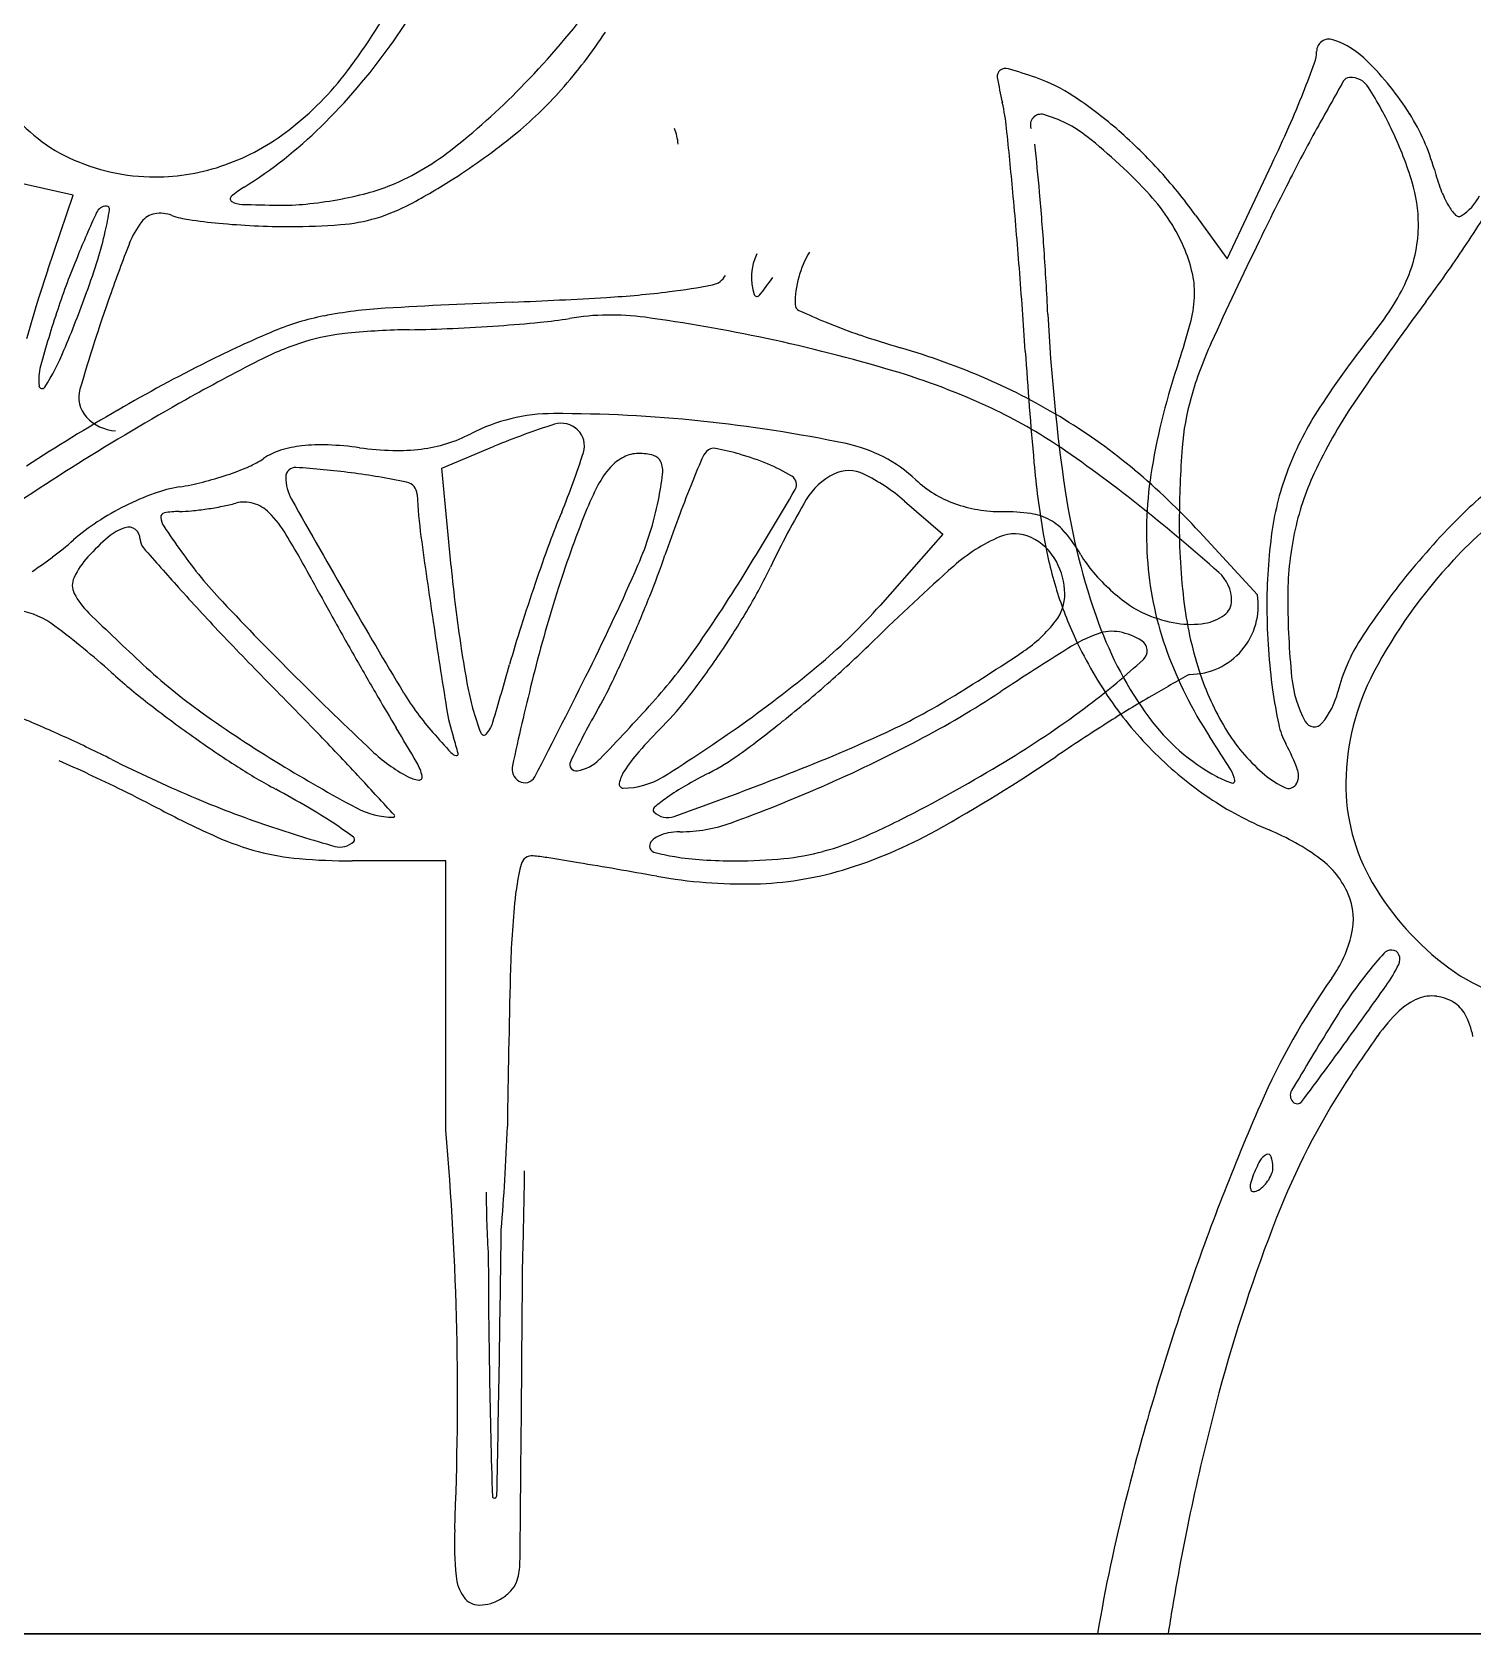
# Model space of a CAD drawing. Header units: millimetres. Extents: x 56222 to 3066687, y -650199 to -121287.
# Drawn here: x 141933.82 to 141939.88, y -185317.59 to -185310.85 of the extents above; entities that cross this region are included whole.
import ezdxf

# ---------------------------------------------------------------- set-up
doc = ezdxf.new("R2010")
doc.units = ezdxf.units.MM
doc.header["$MEASUREMENT"] = 0
doc.layers.add('$TD_AUDIT_GENERATED_(A0BDF17)', color=32, linetype='Continuous', lineweight=30)
doc.layers.add('FURNITURE', color=32, linetype='Continuous', lineweight=9)

msp = doc.modelspace()

# ---------------------------------------------------------------- linework, layer by layer
at = {"layer": '$TD_AUDIT_GENERATED_(A0BDF17)', "linetype": 'Continuous', "lineweight": 25, "ltscale": 2}
for p, q in [((141938.8442, -185311.8078, 0.5173), (141939.0325, -185311.4099, 0.5173)), ((141933.9905, -185311.5398, 0.5173), (141933.6686, -185311.4677, 0.5173)), ((141933.884, -185311.8536, 0.5173), (141933.9905, -185311.5398, 0.5173)), ((141938.7116, -185311.6241, 0.5173), (141938.8442, -185311.8078, 0.5173)), ((141935.5405, -185312.6888, 0.5173), (141935.7615, -185312.5964, 0.5173)), ((141935.5799, -185313.1014, 0.5173), (141935.5405, -185312.6888, 0.5173)), ((141937.4876, -185312.8265, 0.5173), (141937.649, -185312.9653, 0.5173)), ((141937.649, -185312.9653, 0.5173), (141937.3844, -185313.2659, 0.5173)), ((141938.7277, -185312.9559, 0.5173), (141938.972, -185313.2209, 0.5173)), ((141935.558, -185314.3404, 0.5173), (141935.1645, -185314.3404, 0.5173)), ((141935.558, -185315.4728, 0.5173), (141935.558, -185314.3404, 0.5173))]:
    msp.add_line(p, q, dxfattribs=at)
for centre, radius, start, end in [((141933.4292, -185309.5507, 0.5173), 2.3329, 324.31436, 334.46511), ((141933.1208, -185309.4905, 0.5173), 2.5346, 322.9793, 332.32525), ((141933.2589, -185308.5299, 0.5173), 3.6573, 316.02462, 323.01643), ((141934.3903, -185309.6364, 0.5173), 2.2056, 318.53731, 326.50417), ((141939.2729, -185310.9355, 0.5173), 0.052, 71.34451, 179.96383), ((141939.1695, -185311.242, 0.5173), 0.3755, 44.90422, 71.34449), ((141933.1935, -185309.3814, 0.5173), 2.623, 314.50943, 324.31432), ((141939.0804, -185310.9354, 0.5173), 0.1405, 339.90603, 359.96387), ((141934.099, -185310.2282, 0.5173), 1.3094, 307.65857, 322.97929), ((141937.9087, -185311.0393, 0.5173), 0.0313, 126.7919, 189.53193), ((141937.9132, -185311.0453, 0.5173), 0.0389, 73.35684, 126.79186), ((141937.1534, -185313.5873, 0.5173), 2.6919, 70.78135, 73.35681), ((141934.697, -185309.3319, 0.5173), 4.808, 338.34071, 339.906), ((141938.5154, -185311.8939, 0.5173), 1.2989, 32.36968, 44.90425), ((141933.6648, -185308.9216, 0.5173), 3.0933, 308.57443, 316.02461), ((141939.6536, -185310.7463, 0.5173), 1.8006, 189.53192, 192.97101), ((141937.8011, -185311.7293, 0.5173), 0.7243, 56.63651, 70.78135), ((141955.3269, -185320.142, 0.5173), 18.392, 150.41186, 151.0797), ((141939.3609, -185311.0764, 0.5173), 0.0318, 92.4561, 150.41193), ((141939.3634, -185311.1343, 0.5173), 0.0898, 32.19089, 92.45613), ((141937.9831, -185312.0032, 0.5173), 1.7208, 25.14613, 32.19083), ((141934.8012, -185309.9996, 0.5173), 1.6572, 309.0554, 318.53725), ((141937.0304, -185311.3505, 0.5173), 0.8912, 5.94229, 12.97097), ((141937.246, -185312.5722, 0.5173), 1.7335, 49.26762, 56.63653), ((141935.1629, -185309.5169, 0.5173), 4.3067, 336.24214, 338.34071), ((141934.2633, -185310.7649, 0.5173), 0.6823, 215.2708, 244.87952), ((141938.0611, -185311.2436, 0.5173), 0.0442, 74.57153, 200.99362), ((141937.9359, -185311.6972, 0.5173), 0.5148, 51.68918, 74.57149), ((141938.8782, -185311.6639, 0.5173), 0.8694, 15.43553, 32.36969), ((141934.2982, -185310.4863, 0.5173), 0.9834, 289.64597, 307.65856), ((141933.7308, -185309.928, 0.5173), 1.8565, 301.80533, 314.50944), ((141934.0684, -185309.0963, 0.5173), 2.8204, 302.68823, 309.05536), ((141936.2779, -185311.3523, 0.5173), 0.2591, 6.06147, 20.99359), ((141914.4572, -185313.7001, 0.5173), 23.5863, 5.2873, 5.9423), ((141937.0343, -185312.818, 0.5173), 2.0579, 42.40428, 49.26764), ((141933.3177, -185308.7047, 0.5173), 6.3227, 334.66833, 336.24211), ((141946.0659, -185315.0254, 0.5173), 7.8116, 151.07959, 152.92516), ((141938.0965, -185311.95, 0.5173), 1.5955, 16.93589, 25.14607), ((141934.8951, -185310.4642, 0.5173), 1.1202, 292.67651, 308.57437), ((141925.0204, -185312.707, 0.5173), 13.0884, 5.16957, 6.06132), ((141936.8535, -185313.0672, 0.5173), 2.2608, 42.531, 51.68909), ((141934.3354, -185310.6111, 0.5173), 0.8522, 244.87949, 269.94362), ((141934.3355, -185310.5907, 0.5173), 0.8725, 269.94362, 289.64594), ((141934.1408, -185309.2091, 0.5173), 2.6863, 298.13743, 302.68818), ((141936.9455, -185312.8991, 0.5173), 2.1782, 35.82713, 42.40425), ((141952.074, -185318.0965, 0.5173), 14.5591, 152.9251, 154.08316), ((141939.0414, -185311.6622, 0.5173), 0.6078, 0.05934, 16.93583), ((141940.6416, -185311.177, 0.5173), 0.96, 195.43549, 200.72295), ((141934.6634, -185311.5554, 0.5173), 0.0128, 131.0448, 242.10484), ((141934.9298, -185311.8614, 0.5173), 0.4184, 121.80525, 131.0448), ((141934.7954, -185309.8496, 0.5173), 1.7365, 275.75619, 280.13305), ((141934.8055, -185309.9059, 0.5173), 1.6793, 280.13307, 284.54682), ((141935.041, -185310.8133, 0.5173), 0.7417, 284.54681, 292.67642), ((141916.0896, -185313.549, 0.5173), 21.947, 4.44714, 5.28732), ((141927.602, -185312.4734, 0.5173), 10.4962, 3.8412, 5.16953), ((141937.9361, -185312.0742, 0.5173), 0.7918, 22.49997, 42.53098), ((141940.1594, -185311.3594, 0.5173), 0.4445, 200.72297, 210.12704), ((141939.7181, -185311.4473, 0.5173), 0.2109, 301.71744, 333.17095), ((141935.8377, -185309.0783, 0.5173), 4.8193, 326.22343, 329.47349), ((141938.8386, -185313.7866, 0.5173), 5.2237, 155.40335, 157.63506), ((141934.13, -185311.6311, 0.5173), 0.0452, 89.99997, 155.40335), ((141932.666, -185311.3586, 0.5173), 1.4973, 347.10294, 350.65637), ((141934.13, -185311.5995, 0.5173), 0.0136, 350.65649, 90.00001), ((141934.3481, -185311.7044, 0.5173), 0.0876, 99.80827, 142.50294), ((141934.3569, -185311.7552, 0.5173), 0.1392, 69.59467, 99.80832), ((141934.5248, -185311.3039, 0.5173), 0.3424, 249.59472, 261.91861), ((141934.7053, -185311.4763, 0.5173), 0.1023, 242.1048, 267.94085), ((141934.9479, -185304.7283, 0.5173), 6.8546, 267.94081, 269.21322), ((141934.8678, -185310.5673, 0.5173), 1.0151, 269.21318, 275.75619), ((141935.0549, -185310.9184, 0.5173), 0.7479, 286.35219, 298.13738), ((141939.9745, -185311.4667, 0.5173), 0.2306, 210.12709, 222.80675), ((141939.8191, -185311.6107, 0.5173), 0.0188, 222.80676, 301.71749), ((141932.6057, -185311.3448, 0.5173), 1.5591, 342.63121, 347.10292), ((141934.5768, -185311.8799, 0.5173), 0.3759, 142.50298, 158.72013), ((141934.8625, -185308.9258, 0.5173), 2.7443, 261.91859, 264.57882), ((141934.8957, -185308.5759, 0.5173), 3.0958, 264.57879, 267.3261), ((141934.9095, -185308.2804, 0.5173), 3.3916, 267.32603, 269.89163), ((141934.908, -185309.0457, 0.5173), 2.6263, 269.89162, 274.51545), ((141935.0563, -185310.9233, 0.5173), 0.7428, 274.51552, 286.35214), ((141939.0643, -185311.6622, 0.5173), 0.5849, 348.7633, 0.05928), ((141940.76, -185314.2881, 0.5173), 7.0115, 158.72003, 160.64742), ((141956.0476, -185320.0275, 0.5173), 18.977, 154.08313, 155.51023), ((141935.2427, -185308.6804, 0.5173), 5.5351, 323.29398, 326.22347), ((141937.2474, -185313.1319, 0.5173), 3.5031, 157.63512, 161.50313), ((141930.917, -185310.8166, 0.5173), 3.3285, 340.09515, 342.63119), ((141937.0687, -185311.8863, 0.5173), 0.2252, 153.77271, 198.435), ((141937.4603, -185311.9997, 0.5173), 0.4333, 149.43732, 179.99999), ((141922.1902, -185312.8367, 0.5173), 15.9202, 2.86903, 3.84122), ((141938.1203, -185311.9979, 0.5173), 0.5924, 12.00571, 22.5), ((141939.0572, -185311.6608, 0.5173), 0.5921, 337.57105, 348.76324), ((141938.9515, -185313.5737, 0.5173), 5.3515, 161.25025, 162.79721), ((141936.6656, -185311.8402, 0.5173), 0.0781, 280.91463, 330.89177), ((141936.1881, -185311.3902, 0.5173), 0.8948, 320.31569, 326.37823), ((141907.6552, -185314.205, 0.5173), 30.4069, 3.78913, 4.44711), ((141938.3456, -185311.95, 0.5173), 0.362, 356.8299, 12.00573), ((141938.9279, -185311.6074, 0.5173), 0.732, 327.62523, 337.57103), ((141929.253, -185310.2141, 0.5173), 5.0982, 337.16587, 340.09513), ((141941.4697, -185314.5374, 0.5173), 7.7637, 160.64741, 163.67909), ((141935.9858, -185307.8219, 0.5173), 4.1555, 273.42029, 277.09263), ((141936.1587, -185309.2115, 0.5173), 2.7552, 277.09266, 280.91462), ((141936.867, -185311.9535, 0.5173), 0.0126, 198.43491, 320.3156), ((141941.5871, -185314.3898, 0.5173), 8.1105, 162.79715, 163.93), ((141938.038, -185313.3964, 0.5173), 4.3368, 161.50312, 164.79901), ((141935.4144, -185313.9379, 0.5173), 1.9255, 93.33127, 101.07609), ((141936.9435, -185340.2093, 0.5173), 28.2414, 92.24192, 93.33122), ((141935.0866, -185292.7772, 0.5173), 19.2271, 272.24185, 273.4203), ((141937.0548, -185311.9997, 0.5173), 0.0277, 179.99995, 245.41874), ((141938.3658, -185309.1337, 0.5173), 3.1793, 245.41889, 247.66183), ((141938.1577, -185311.9395, 0.5173), 0.5502, 345.1167, 356.8299), ((141948.8157, -185318.7996, 0.5173), 11.3949, 143.29399, 145.92513), ((141938.3812, -185311.2608, 0.5173), 1.3794, 321.43513, 327.62524), ((141935.2524, -185313.1107, 0.5173), 1.0827, 101.07606, 112.60821), ((141935.2321, -185304.3286, 0.5173), 7.7797, 272.61426, 274.03472), ((141935.2845, -185305.0723, 0.5173), 7.0342, 274.03464, 275.46931), ((141935.7825, -185310.2733, 0.5173), 1.8094, 275.46928, 279.40649), ((141936.2516, -185313.1046, 0.5173), 1.0605, 82.24788, 99.40654), ((141935.4534, -185318.9679, 0.5173), 6.9779, 77.98054, 82.2479), ((141938.0807, -185309.8274, 0.5173), 2.4294, 247.66188, 251.2719), ((141945.9395, -185311.6465, 0.5173), 7.859, 182.86909, 188.31735), ((141936.3254, -185311.4526, 0.5173), 2.4461, 341.24717, 345.11678), ((141936.5076, -185316.1249, 0.5173), 4.3477, 112.60817, 116.71171), ((141935.3281, -185313.3233, 0.5173), 1.2219, 107.37918, 117.07562), ((141935.2306, -185313.0116, 0.5173), 0.8953, 95.45567, 107.37915), ((141935.4581, -185315.3942, 0.5173), 3.2888, 90.92667, 95.45565), ((141935.3049, -185305.9247, 0.5173), 6.1819, 270.92665, 272.61433), ((141935.4703, -185318.8884, 0.5173), 6.8967, 73.42423, 77.98048), ((141938.7368, -185307.8922, 0.5173), 4.4727, 251.27192, 253.55795), ((141940.2794, -185312.8449, 0.5173), 1.6501, 155.51026, 164.05781), ((141942.6526, -185314.6664, 0.5173), 4.0835, 141.43516, 146.82273), ((141932.9494, -185311.7705, 0.5173), 1.0875, 327.9501, 337.16585), ((141936.5735, -185315.2226, 0.5173), 3.1703, 66.56288, 73.5579), ((141958.5697, -185310.833, 0.5173), 20.6192, 183.78907, 185.09632), ((141934.0666, -185312.3173, 0.5173), 0.2214, 164.79899, 186.40857), ((141937.7978, -185318.6888, 0.5173), 7.2179, 116.71173, 120.09148), ((141938.888, -185320.2871, 0.5173), 9.0429, 117.07561, 119.29174), ((141936.578, -185315.1669, 0.5173), 3.0138, 64.96498, 73.42418), ((141941.4005, -185313.1756, 0.5173), 2.9135, 161.24721, 170.40324), ((141933.8598, -185312.3405, 0.5173), 0.0134, 186.40848, 327.95), ((141934.137, -185312.3902, 0.5173), 0.1231, 163.6791, 222.64265), ((141936.8114, -185314.6738, 0.5173), 2.5721, 58.38031, 66.5628), ((141939.7277, -185321.784, 0.5173), 10.7592, 119.29174, 122.10116), ((141936.9773, -185314.312, 0.5173), 2.0702, 55.68728, 64.96505), ((141939.703, -185312.6803, 0.5173), 1.0506, 164.05789, 175.70045), ((141940.4034, -185313.1958, 0.5173), 1.3963, 146.82278, 158.81735), ((141941.1331, -185313.603, 0.5173), 2.1198, 145.92511, 155.06787), ((141938.7556, -185320.3417, 0.5173), 9.1283, 120.09151, 122.92567), ((141934.1777, -185312.3527, 0.5173), 0.1785, 222.64262, 266.94459), ((141936.0122, -185313.2188, 0.5173), 0.7601, 90.07836, 117.34439), ((141936.9016, -185315.325, 0.5173), 2.9572, 107.44078, 112.67648), ((141936.0193, -185318.3884, 0.5173), 5.9297, 84.07714, 90.07831), ((141936.0444, -185312.5966, 0.5173), 0.0973, 45.76794, 107.44081), ((141936.0015, -185318.5597, 0.5173), 6.1019, 78.27172, 84.07706), ((141936.8384, -185314.63, 0.5173), 2.5207, 50.10877, 58.38029), ((141935.3808, -185311.9977, 0.5173), 0.6146, 287.14536, 297.34438), ((141936.0465, -185312.5944, 0.5173), 0.0943, 342.69054, 45.76799), ((141934.9418, -185312.8672, 0.5173), 0.2661, 107.35044, 124.39401), ((141935.0062, -185313.0733, 0.5173), 0.482, 96.4267, 107.35046), ((141935.0316, -185313.2985, 0.5173), 0.7086, 87.51644, 96.42671), ((141934.997, -185314.0941, 0.5173), 1.505, 82.44361, 87.51644), ((141935.3791, -185311.2143, 0.5173), 1.4001, 262.44359, 268.16968), ((141935.3589, -185311.8449, 0.5173), 0.7692, 268.16979, 277.13544), ((141935.3762, -185311.9829, 0.5173), 0.6301, 277.13549, 287.14534), ((141933.4463, -185311.7841, 0.5173), 2.8178, 337.27228, 342.69053), ((141936.368, -185312.761, 0.5173), 0.1345, 90.00001, 117.41719), ((141936.368, -185312.8755, 0.5173), 0.249, 75.08296, 90.00002), ((141936.4202, -185312.6794, 0.5173), 0.0461, 23.14535, 75.08307), ((141936.7309, -185312.6885, 0.5173), 0.104, 137.33551, 157.29897), ((141936.685, -185312.6463, 0.5173), 0.0417, 79.13377, 137.33553), ((141936.4738, -185313.7465, 0.5173), 1.162, 73.89074, 79.13376), ((141936.5009, -185313.6527, 0.5173), 1.0643, 67.34247, 73.89074), ((141937.1178, -185313.1826, 0.5173), 0.6102, 46.78812, 78.27175), ((141934.987, -185317.2284, 0.5173), 5.6011, 51.27335, 55.68733), ((141943.0348, -185312.9308, 0.5173), 4.3917, 175.70046, 179.72359), ((141939.234, -185320.997, 0.5173), 9.8303, 122.10122, 125.10747), ((141934.2419, -185311.5434, 0.5173), 1.2384, 288.63135, 293.15576), ((141934.5853, -185312.3465, 0.5173), 0.3649, 293.15574, 304.39388), ((141934.9251, -185312.7261, 0.5173), 0.0405, 86.62496, 180.00005), ((141934.7378, -185315.9032, 0.5173), 3.2231, 82.47676, 86.62498), ((141936.5236, -185312.9305, 0.5173), 0.3675, 138.02649, 152.36219), ((141936.3967, -185312.8164, 0.5173), 0.1969, 117.41722, 138.02647), ((141936.37, -185312.7009, 0.5173), 0.1007, 352.8344, 23.14534), ((141943.708, -185315.6073, 0.5173), 7.6671, 157.29902, 158.22033), ((141936.5886, -185313.4426, 0.5173), 0.8367, 59.49968, 67.34248), ((141937.2533, -185312.8408, 0.5173), 0.1423, 63.71116, 116.21697), ((141941.7794, -185312.3304, 0.5173), 3.7623, 185.09631, 189.70296), ((141936.593, -185314.9236, 0.5173), 2.9032, 42.66887, 50.10875), ((141940.1193, -185312.959, 0.5173), 1.6141, 170.40327, 184.65016), ((141940.1998, -185313.1169, 0.5173), 1.1778, 158.81735, 172.11931), ((141940.6941, -185313.7365, 0.5173), 1.212, 120.78514, 134.1088), ((141934.5251, -185313.3272, 0.5173), 0.5669, 98.90029, 110.03577), ((141934.27, -185311.6985, 0.5173), 1.0816, 278.90019, 284.20621), ((141934.1973, -185311.4113, 0.5173), 1.3778, 284.2062, 288.6314), ((141935.075, -185312.7261, 0.5173), 0.1903, 180.00002, 209.33576), ((141934.7214, -185316.0274, 0.5173), 3.3485, 78.43079, 82.47682), ((141935.3817, -185312.8016, 0.5173), 0.0557, 2.59801, 78.43085), ((141937.2875, -185313.3305, 0.5173), 1.2298, 152.36213, 158.19266), ((141934.9442, -185312.5216, 0.5173), 1.5377, 348.69004, 352.83436), ((141941.7755, -185314.8351, 0.5173), 5.586, 158.22029, 159.72807), ((141936.9925, -185312.757, 0.5173), 0.0409, 329.67213, 59.49963), ((141937.3128, -185312.9615, 0.5173), 0.2769, 116.21697, 149.46449), ((141936.9538, -185313.4471, 0.5173), 0.8186, 49.29905, 63.71122), ((141937.8455, -185312.408, 0.5173), 0.4526, 226.78814, 238.77105), ((141940.2575, -185313.1959, 0.5173), 1.1542, 155.0678, 168.33664), ((141934.7236, -185313.8715, 0.5173), 1.1463, 110.03579, 116.61154), ((141934.459, -185312.0319, 0.5173), 0.8322, 281.02419, 285.03173), ((141934.7102, -185312.9673, 0.5173), 0.1364, 73.58276, 105.03177), ((141934.7054, -185312.9835, 0.5173), 0.1533, 44.7752, 73.58278), ((141973.9195, -185290.8956, 0.5173), 44.7489, 209.33577, 209.95342), ((141937.4071, -185312.7097, 0.5173), 1.9717, 182.59809, 187.75865), ((141935.1392, -185312.5606, 0.5173), 1.3389, 336.41504, 348.69003), ((141921.6587, -185303.7866, 0.5173), 17.8059, 328.40796, 329.67212), ((141940.2193, -185314.676, 0.5173), 3.6514, 149.46454, 154.5053), ((141937.8706, -185312.3667, 0.5173), 0.501, 238.77098, 249.87606), ((141937.8841, -185312.3297, 0.5173), 0.5403, 249.87603, 260.55053), ((141940.9415, -185312.3772, 0.5173), 2.8077, 188.3173, 200.06021), ((141941.29, -185314.4711, 0.5173), 2.0442, 126.38413, 136.91226), ((141934.7553, -185313.9348, 0.5173), 1.2171, 116.61165, 123.0445), ((141934.3776, -185312.8946, 0.5173), 0.0188, 99.83426, 183.00895), ((141934.4319, -185312.8917, 0.5173), 0.0731, 183.00917, 213.99521), ((141934.4395, -185313.2518, 0.5173), 0.3813, 90.43031, 99.83437), ((141934.4324, -185312.3, 0.5173), 0.5705, 270.43031, 275.63325), ((141934.354, -185311.5056, 0.5173), 1.3688, 275.63324, 278.33908), ((141934.3465, -185311.4543, 0.5173), 1.4206, 278.33919, 281.02417), ((141934.4656, -185313.2215, 0.5173), 0.4912, 30.97432, 44.77529), ((141938.8944, -185314.0662, 0.5173), 3.0889, 157.27225, 159.88391), ((141940.4902, -185314.6119, 0.5173), 4.6793, 158.1926, 162.5965), ((141944.8319, -185315.964, 0.5173), 8.8442, 159.72809, 160.79677), ((141937.8998, -185312.2356, 0.5173), 0.6357, 260.55063, 269.99999), ((141937.8998, -185313.7306, 0.5173), 0.8592, 82.04279, 90.00004), ((141937.9862, -185313.1126, 0.5173), 0.2353, 61.18306, 82.04281), ((141937.9924, -185313.1013, 0.5173), 0.2223, 39.55599, 61.18306), ((141933.0551, -185319.6374, 0.5173), 8.689, 48.52582, 51.27336), ((141941.998, -185315.0817, 0.5173), 3.0854, 134.10887, 140.7398), ((141934.5687, -185313.6479, 0.5173), 0.8749, 123.04449, 131.28351), ((141934.2756, -185313.1404, 0.5173), 0.2126, 108.47509, 130.45078), ((141934.2232, -185312.9835, 0.5173), 0.0472, 52.02747, 108.47518), ((141934.2198, -185312.9879, 0.5173), 0.0527, 0.00003, 52.0274), ((141938.4179, -185310.2036, 0.5173), 4.8809, 213.99524, 215.52501), ((141930.7046, -185315.479, 0.5173), 4.8777, 28.41745, 30.97434), ((141937.951, -185313.1245, 0.5173), 0.1604, 64.67115, 113.3716), ((141939.9536, -185312.6426, 0.5173), 1.9099, 189.70299, 196.60848), ((141937.6065, -185313.42, 0.5173), 0.7229, 30.57096, 39.55606), ((141941.3397, -185312.9226, 0.5173), 2.6967, 179.72363, 187.20929), ((141941.2784, -185313.2662, 0.5173), 2.2667, 172.11928, 180.26903), ((141940.444, -185313.2344, 0.5173), 1.3447, 168.33658, 180.16909), ((141932.918, -185311.7679, 0.5173), 1.6269, 307.303, 311.28351), ((141934.7345, -185313.6786, 0.5173), 0.9199, 130.45085, 137.85524), ((141934.3272, -185312.9879, 0.5173), 0.0547, 179.99998, 221.1978), ((141948.8534, -185300.2721, 0.5173), 19.3602, 221.19781, 221.85648), ((141936.0867, -185311.868, 0.5173), 2.0165, 215.52508, 223.24837), ((141963.1578, -185309.2012, 0.5173), 27.9604, 187.75869, 188.50193), ((141943.7571, -185315.8472, 0.5173), 8.2676, 159.88388, 161.13636), ((141938.1733, -185313.6389, 0.5173), 0.7208, 113.37164, 131.63157), ((141937.9186, -185313.1927, 0.5173), 0.2359, 28.15496, 64.67114), ((141933.1482, -185312.0701, 0.5173), 1.2471, 302.4443, 307.30294), ((141934.3257, -185313.3086, 0.5173), 0.3684, 137.85528, 154.15976), ((141941.5822, -185312.5281, 0.5173), 6.0296, 185.45636, 187.09545), ((141927.3452, -185309.158, 0.5173), 9.8433, 333.59622, 336.41503), ((141932.5757, -185311.6952, 0.5173), 4.1341, 338.26131, 340.79665), ((141934.8856, -185312.1325, 0.5173), 2.2578, 329.44714, 334.50531), ((141943.9911, -185320.1844, 0.5173), 9.4781, 131.6316, 134.40504), ((141937.8644, -185313.2218, 0.5173), 0.2974, 1.07062, 28.15497), ((141938.6746, -185312.7891, 0.5173), 0.5177, 210.57092, 220.73082), ((141939.9159, -185312.9755, 0.5173), 1.4101, 184.65021, 200.04371), ((141941.3834, -185314.5585, 0.5173), 2.1722, 136.91229, 152.27088), ((141934.0617, -185313.1808, 0.5173), 0.0751, 154.15976, 207.07447), ((141947.25, -185306.5264, 0.5173), 13.9345, 208.41754, 209.14863), ((141944.1798, -185315.9916, 0.5173), 8.7142, 161.13633, 162.37734), ((141930.8837, -185309.4601, 0.5173), 6.9759, 325.19884, 328.40788), ((141938.9178, -185312.5797, 0.5173), 0.8386, 220.73078, 227.81005), ((141938.7045, -185313.2462, 0.5173), 0.1589, 359.99999, 48.52588), ((141941.9609, -185315.0513, 0.5173), 3.0375, 140.73985, 147.27072), ((141934.276, -185313.0712, 0.5173), 0.3158, 207.07446, 225.9291), ((141941.2174, -185307.113, 0.5173), 9.108, 221.85641, 223.50009), ((141953.491, -185302.6679, 0.5173), 21.1712, 209.95338, 211.19279), ((141942.1141, -185315.121, 0.5173), 6.3812, 162.59642, 166.08661), ((141930.7503, -185310.9673, 0.5173), 6.0992, 336.36688, 338.26126), ((141937.979, -185313.2196, 0.5173), 0.1828, 322.09493, 1.07057), ((141939.6299, -185312.7391, 0.5173), 1.5721, 196.60854, 204.59897), ((141938.8968, -185312.6028, 0.5173), 0.8074, 227.80999, 234.97742), ((141938.6867, -185313.2667, 0.5173), 0.289, 270, 9.10728), ((141942.5635, -185313.2282, 0.5173), 3.4641, 180.16906, 185.60449), ((141933.699, -185313.6376, 0.5173), 0.3569, 53.0182, 79.64027), ((141945.1867, -185301.8008, 0.5173), 16.0023, 225.92903, 227.05271), ((141944.271, -185304.1694, 0.5173), 13.2526, 223.24843, 225.17077), ((141942.0226, -185312.4732, 0.5173), 6.4735, 187.09543, 188.6495), ((141933.6919, -185311.4279, 0.5173), 3.6439, 325.91315, 329.4471), ((141935.6529, -185311.7417, 0.5173), 2.3068, 310.07856, 318.64464), ((141938.6532, -185312.9505, 0.5173), 0.3829, 234.97734, 247.50003), ((141938.7275, -185312.771, 0.5173), 0.5771, 247.49995, 260.64041), ((141940.1833, -185313.0689, 0.5173), 1.5311, 187.20929, 198.64611), ((141938.7204, -185313.1521, 0.5173), 0.1909, 279.23462, 306.04253), ((141938.7888, -185313.2462, 0.5173), 0.0746, 306.04248, 0.00006), ((141941.6956, -185313.2642, 0.5173), 2.6839, 180.26898, 183.99792), ((141931.7565, -185316.2171, 0.5173), 3.586, 48.12662, 53.01825), ((141954.395, -185302.5416, 0.5173), 22.1156, 209.14863, 209.66589), ((141973.2963, -185307.6857, 0.5173), 38.2114, 188.50191, 189.05585), ((141941.0639, -185315.0018, 0.5173), 5.4449, 162.37736, 164.14249), ((141937.6564, -185312.9684, 0.5173), 0.5917, 304.04567, 322.09493), ((141938.3602, -185313.5469, 0.5173), 0.1723, 79.56663, 109.84942), ((141939.8212, -185312.7863, 0.5173), 1.6152, 200.06013, 216.01729), ((141938.3434, -185313.638, 0.5173), 0.2649, 57.62399, 79.56653), ((141938.6927, -185312.9822, 0.5173), 0.3631, 260.64039, 279.23459), ((141946.4292, -185302.1672, 0.5173), 16.293, 223.50007, 224.56347), ((141941.3099, -185312.5817, 0.5173), 5.7526, 188.64951, 190.19693), ((141931.1309, -185311.1339, 0.5173), 5.6838, 334.44983, 336.3669), ((141934.6579, -185312.0834, 0.5173), 2.3795, 318.04171, 325.19883), ((141933.8871, -185309.8684, 0.5173), 4.9618, 311.4861, 314.40505), ((141946.4503, -185326.6309, 0.5173), 15.5662, 122.11481, 123.35216), ((141938.5256, -185314.0051, 0.5173), 0.6594, 109.84943, 122.11481), ((141939.8188, -185312.6526, 0.5173), 1.7799, 204.59897, 214.46814), ((141938.4586, -185313.4562, 0.5173), 0.0497, 312.70922, 57.62395), ((141940.0239, -185313.8064, 0.5173), 0.7349, 147.27069, 166.01516), ((141935.9633, -185311.7099, 0.5173), 2.4649, 227.05267, 234.51819), ((141953.3815, -185303.1189, 0.5173), 20.9492, 209.66587, 210.18772), ((141913.5761, -185307.1938, 0.5173), 23.1304, 343.51725, 344.14246), ((141933.8376, -185311.5265, 0.5173), 3.4679, 322.34001, 325.91315), ((141933.7791, -185309.5148, 0.5173), 5.2172, 305.42432, 310.07862), ((141933.8653, -185307.3577, 0.5173), 7.3631, 301.19551, 304.04572), ((141936.4289, -185311.2573, 0.5173), 3.0422, 307.07797, 312.70924), ((141940.2489, -185312.854, 0.5173), 1.7646, 200.04376, 213.0547), ((141941.4803, -185313.2793, 0.5173), 2.4681, 183.99797, 187.96886), ((141936.1085, -185311.3622, 0.5173), 2.934, 228.12668, 232.06801), ((141946.9587, -185301.4656, 0.5173), 17.065, 225.17073, 226.66315), ((141913.7744, -185302.4202, 0.5173), 24.9946, 332.43545, 333.59625), ((141943.411, -185322.0774, 0.5173), 9.7437, 119.00302, 120.08109), ((141939.8109, -185313.1945, 0.5173), 1.138, 198.64612, 212.0488), ((141939.6088, -185313.5181, 0.5173), 0.4953, 185.60451, 208.44099), ((141940.362, -185314.0216, 0.5173), 1.0182, 152.27091, 179.33379), ((141915.339, -185332.7873, 0.5173), 27.3441, 43.93874, 44.56349), ((141936.3723, -185313.0324, 0.5173), 1.1593, 211.19275, 221.46747), ((141936.6931, -185313.4121, 0.5173), 1.0617, 190.19701, 195.60518), ((141948.5488, -185316.715, 0.5173), 13.0104, 166.08661, 167.68284), ((141934.5291, -185312.7584, 0.5173), 1.9173, 330.13904, 334.44993), ((141935.4872, -185312.7996, 0.5173), 1.3842, 315.24494, 322.34001), ((141933.5765, -185309.5172, 0.5173), 5.4307, 308.75835, 311.48619), ((141935.6385, -185310.2041, 0.5173), 4.0993, 297.69973, 303.35207), ((141941.0636, -185318.0248, 0.5173), 5.0604, 120.0811, 122.56535), ((141941.1545, -185313.3249, 0.5173), 2.1391, 187.96885, 191.90377), ((141938.9903, -185313.549, 0.5173), 0.3303, 320.04739, 346.01513), ((141937.5492, -185309.5136, 0.5173), 5.2777, 232.06799, 234.60746), ((141941.92, -185309.7864, 0.5173), 7.6894, 210.18771, 211.2903), ((141936.3587, -185313.5729, 0.5173), 0.8077, 189.05577, 197.92416), ((141936.8252, -185313.3752, 0.5173), 1.1988, 195.60523, 200.85101), ((141938.6984, -185315.1521, 0.5173), 2.8903, 150.1391, 154.8454), ((141930.0596, -185307.949, 0.5173), 8.5632, 315.86158, 318.04174), ((141936.2, -185311.2133, 0.5173), 2.8557, 294.19043, 301.19553), ((141935.8577, -185310.5015, 0.5173), 3.9895, 301.32376, 307.07803), ((141939.675, -185312.7513, 0.5173), 1.6055, 214.46804, 225.13042), ((141931.5072, -185319.1773, 0.5173), 5.8908, 65.38105, 67.43012), ((141937.7227, -185309.2417, 0.5173), 5.496, 234.51813, 238.61754), ((141928.7656, -185317.7813, 0.5173), 7.7039, 30.0245, 31.29027), ((141935.6249, -185313.7177, 0.5173), 0.1367, 319.72159, 343.51728), ((141938.3534, -185315.6415, 0.5173), 2.652, 135.24486, 138.42457), ((141933.1486, -185308.6284, 0.5173), 6.305, 301.80468, 305.42433), ((141933.9721, -185310.0099, 0.5173), 4.7987, 306.01524, 308.75843), ((141943.564, -185321.9398, 0.5173), 9.7057, 122.56538, 124.09126), ((141939.2013, -185313.237, 0.5173), 0.8486, 216.0173, 241.84498), ((141939.3563, -185313.704, 0.5173), 0.3014, 191.90372, 208.61084), ((141939.2108, -185313.7337, 0.5173), 0.0426, 208.44106, 320.04737), ((141931.4404, -185319.3229, 0.5173), 6.0509, 63.37273, 65.38101), ((141937.4733, -185309.6205, 0.5173), 5.1466, 234.60746, 237.16022), ((141925.6576, -185322.844, 0.5173), 13.0143, 42.8501, 43.93871), ((141940.8175, -185309.1042, 0.5173), 7.0915, 221.46746, 222.38281), ((141934.3993, -185314.2067, 0.5173), 1.2517, 14.72305, 17.92407), ((141935.7182, -185313.7968, 0.5173), 0.0143, 200.85107, 319.72162), ((141933.9883, -185306.29, 0.5173), 8.253, 291.01623, 294.19044), ((141934.6236, -185308.2709, 0.5173), 6.2828, 293.595, 297.69969), ((141930.1459, -185319.4288, 0.5173), 10.2894, 32.12649, 33.05468), ((141939.4847, -185313.3988, 0.5173), 0.7531, 212.04878, 230.30985), ((141938.4157, -185314.217, 0.5173), 0.77, 19.56072, 28.61081), ((141936.825, -185308.583, 0.5173), 5.9632, 243.37269, 246.93253), ((141935.7255, -185313.3706, 0.5173), 0.6969, 226.66306, 241.83775), ((141935.6117, -185313.8549, 0.5173), 0.0438, 222.38286, 256.17345), ((141935.6029, -185313.8904, 0.5173), 0.00724, 256.17351, 14.72315), ((141936.0835, -185313.7945, 0.5173), 0.1693, 279.33088, 315.86158), ((141936.857, -185314.314, 0.5173), 0.6517, 138.42454, 147.44717), ((141936.2244, -185313.1082, 0.5173), 0.9683, 297.029, 306.01524), ((141934.2011, -185307.7794, 0.5173), 7.1762, 297.61612, 301.32375), ((141934.2584, -185308.1909, 0.5173), 6.8963, 299.18037, 304.09124), ((141939.6232, -185312.8033, 0.5173), 1.5321, 225.1304, 236.05598), ((141930.6873, -185321.2837, 0.5173), 8.047, 65.26795, 66.22708), ((141931.7207, -185319.0401, 0.5173), 5.5767, 63.61926, 65.26798), ((141935.9145, -185312.0356, 0.5173), 2.2722, 237.16018, 241.86373), ((141938.3726, -185308.1763, 0.5173), 6.744, 238.61753, 241.76104), ((141935.4632, -185313.8607, 0.5173), 0.1411, 241.83768, 262.19593), ((141935.253, -185314.0322, 0.5173), 0.2112, 13.07235, 30.02453), ((141935.4458, -185313.9874, 0.5173), 0.0132, 262.1961, 13.07249), ((141935.8977, -185313.9526, 0.5173), 0.0612, 167.68286, 238.28256), ((141935.8902, -185313.9647, 0.5173), 0.047, 238.28251, 332.43543), ((141936.1066, -185313.935, 0.5173), 0.0269, 154.84545, 279.33086), ((141936.4319, -185314.0427, 0.5173), 0.1474, 147.44714, 168.77502), ((141937.6273, -185315.8581, 0.5173), 2.1188, 117.02898, 120.04829), ((141939.0181, -185313.5793, 0.5173), 0.4604, 241.84508, 250.26744), ((141938.7545, -185314.023, 0.5173), 0.1243, 10.35723, 32.12649), ((141939.2668, -185313.6613, 0.5173), 0.4119, 230.30978, 244.22241), ((141939.0774, -185313.9819, 0.5173), 0.0678, 325.91722, 19.56068), ((141930.1877, -185322.131, 0.5173), 9.027, 62.4699, 63.61925), ((141932.8334, -185317.7972, 0.5173), 4.2615, 59.79125, 61.8637), ((141904.933, -185342.0688, 0.5173), 41.2826, 42.55831, 42.85006), ((141936.3041, -185314.0173, 0.5173), 0.0171, 168.775, 269.99995), ((141936.3041, -185313.7168, 0.5173), 0.3176, 269.99996, 301.80468), ((141937.0634, -185314.8833, 0.5173), 0.9926, 120.04843, 125.37162), ((141929.841, -185295.495, 0.5173), 19.8173, 289.68955, 291.01628), ((141934.5778, -185308.1661, 0.5173), 6.3972, 289.93576, 293.59504), ((141938.8662, -185314.0026, 0.5173), 0.0107, 250.2674, 10.35723), ((141939.1034, -185313.9995, 0.5173), 0.0363, 244.22244, 325.91732), ((141940.1621, -185314.0192, 0.5173), 0.8183, 179.33377, 210.24353), ((141936.2707, -185309.8845, 0.5173), 4.5486, 246.93251, 251.29357), ((141933.9494, -185315.8804, 0.5173), 2.0436, 56.20026, 59.79127), ((141935.3374, -185313.8277, 0.5173), 0.3291, 241.76105, 270), ((141936.4425, -185314.1257, 0.5173), 0.0126, 130.22854, 225.00004), ((141936.9595, -185314.737, 0.5173), 0.8132, 125.37173, 130.22853), ((141939.5721, -185312.8794, 0.5173), 1.4404, 236.05594, 247.49893), ((141936.3536, -185310.3015, 0.5173), 4.313, 242.46986, 245.91514), ((141933.6778, -185316.2862, 0.5173), 2.5319, 53.91064, 56.20033), ((141935.3374, -185314.1514, 0.5173), 0.00542, 269.99998, 42.55821), ((141936.4907, -185314.0775, 0.5173), 0.0808, 225.00005, 289.68953), ((141936.5422, -185313.5822, 0.5173), 0.6358, 270.00004, 289.93575), ((141935.8865, -185311.0009, 0.5173), 3.5403, 293.78328, 297.61601), ((141935.0655, -185313.1833, 0.5173), 1.1565, 245.91515, 255.0872), ((141936.6642, -185308.7223, 0.5173), 5.7756, 251.29368, 254.18811), ((141935.162, -185314.25, 0.5173), 0.0121, 314.99997, 53.91068), ((141936.4482, -185314.2792, 0.5173), 0.0333, 135.37547, 180.00005), ((141936.4956, -185314.326, 0.5173), 0.0999, 115.68283, 135.37536), ((141936.5237, -185314.3844, 0.5173), 0.1647, 100.56354, 115.68278), ((141936.5422, -185314.4837, 0.5173), 0.2658, 90, 100.56359), ((141936.8367, -185313.157, 0.5173), 1.1841, 285.11027, 293.78323), ((141936.662, -185312.4952, 0.5173), 1.9664, 286.68323, 299.18034), ((141938.6294, -185315.1551, 0.5173), 1.0228, 53.53236, 67.49888), ((141935.0254, -185313.3337, 0.5173), 1.0008, 255.08719, 265.13112), ((141935.1128, -185314.2007, 0.5173), 0.0817, 254.18819, 314.99993), ((141935.9204, -185314.3663, 0.5173), 0.0474, 84.14861, 166.47544), ((141935.8192, -185315.3539, 0.5173), 1.0401, 80.96576, 84.14868), ((141936.4399, -185314.2792, 0.5173), 0.025, 180.00005, 254.83679), ((141936.6739, -185313.4158, 0.5173), 0.9195, 254.83676, 260.42382), ((141936.7085, -185313.2104, 0.5173), 1.1278, 260.42385, 266.40921), ((141936.8803, -185313.3186, 0.5173), 1.0168, 275.5935, 285.11036), ((141935.1645, -185311.7005, 0.5173), 2.6399, 265.13109, 270.00004), ((141937.0197, -185314.6307, 0.5173), 1.178, 166.47538, 174.55669), ((141932.3457, -185337.2004, 0.5173), 23.161, 80.63138, 80.96576), ((141932.4872, -185336.3427, 0.5173), 22.2917, 80.21753, 80.63143), ((141931.1845, -185343.8985, 0.5173), 29.959, 79.88597, 80.2176), ((141936.7777, -185312.1078, 0.5173), 2.2326, 266.40921, 269.99999), ((141936.7777, -185312.2714, 0.5173), 2.0691, 270.00004, 275.59352), ((141936.8274, -185313.0471, 0.5173), 1.3903, 271.26028, 286.68321), ((141939.0249, -185314.6199, 0.5173), 0.3573, 22.93483, 53.53241), ((141936.8121, -185312.3503, 0.5173), 2.0872, 259.88593, 271.26034), ((141940.4898, -185313.8282, 0.5173), 1.1976, 210.24357, 233.48252), ((141940.0862, -185314.9229, 0.5173), 4.2584, 174.55668, 178.62425), ((141939.1027, -185314.587, 0.5173), 0.2729, 346.7146, 22.93492), ((141938.8562, -185314.5288, 0.5173), 0.5262, 324.54678, 346.71457), ((141939.5373, -185314.76, 0.5173), 0.0447, 90, 137.50474), ((141939.5373, -185314.7482, 0.5173), 0.0329, 23.61219, 90), ((141940.7486, -185315.8697, 0.5173), 1.6874, 137.50474, 140.97294), ((141938.9458, -185314.4672, 0.5173), 0.6932, 324.76032, 333.5564), ((141939.5233, -185314.7544, 0.5173), 0.0483, 333.55633, 23.61232), ((141940.229, -185314.1804, 0.5173), 0.7593, 233.48257, 268.31806), ((142002.8556, -185316.4303, 0.5173), 67.0459, 178.624341, 179.16865), ((141941.6784, -185316.5384, 0.5173), 2.9384, 144.5468, 156.45657), ((141940.7166, -185315.8438, 0.5173), 1.6462, 140.97301, 145.36797), ((141941.5896, -185316.4468, 0.5173), 2.7073, 145.36796, 148.39575), ((141920.482, -185301.4232, 0.5173), 23.2998, 324.06542, 324.7603), ((141939.7479, -185315.1608, 0.5173), 0.2608, 112.85063, 133.43738), ((141939.7052, -185315.0597, 0.5173), 0.1511, 81.87363, 112.85067), ((141939.7, -185315.0967, 0.5173), 0.1884, 58.55689, 81.87364), ((141940.0653, -185315.4961, 0.5173), 0.7225, 133.43735, 144.55043), ((141939.7298, -185315.0479, 0.5173), 0.1312, 27.98188, 58.55694), ((141939.5459, -185315.1456, 0.5173), 0.3395, 11.39335, 27.98193), ((141955.9451, -185325.2797, 0.5173), 19.5625, 148.3958, 149.3476), ((141924.8764, -185304.6082, 0.5173), 17.8726, 323.04868, 324.06533), ((141943.7525, -185318.1212, 0.5173), 5.2487, 144.55037, 147.12422), ((141942.0324, -185317.0095, 0.5173), 3.2006, 147.12416, 158.58109), ((141939.1505, -185315.3267, 0.5173), 0.0402, 149.34765, 222.73242), ((141948.5765, -185319.544, 0.5173), 10.4629, 156.45663, 161.08481), ((141939.1392, -185315.3371, 0.5173), 0.0249, 222.73226, 323.04857), ((141927.3253, -185315.1753, 0.5173), 8.4961, 356.5717, 358.09643), ((141922.6834, -185316.5979, 0.5173), 12.9237, 357.53907, 4.99435), ((141939.5146, -185315.8829, 0.5173), 0.6018, 152.14121, 159.0064), ((141939.0337, -185315.6287, 0.5173), 0.0578, 113.85608, 152.14125), ((141939.0162, -185315.5892, 0.5173), 0.0146, 18.08905, 113.85604), ((141938.8916, -185315.6299, 0.5173), 0.1457, 0.00001, 18.08913), ((141915.8345, -185315.3892, 0.5173), 20.0566, 358.20542, 359.27203), ((141939.1907, -185315.7586, 0.5173), 0.2549, 159.00636, 167.34677), ((141938.9005, -185315.6057, 0.5173), 0.1412, 327.50388, 339.70253), ((141938.9658, -185315.6299, 0.5173), 0.0715, 339.70249, 0.00003), ((141941.0952, -185315.6824, 0.5173), 5.3682, 180.55522, 183.42834), ((141928.0493, -185315.2187, 0.5173), 7.7708, 355.02893, 356.57176), ((141938.9772, -185315.7106, 0.5173), 0.036, 167.34689, 202.66837), ((141938.955, -185315.7199, 0.5173), 0.012, 202.66821, 275.61228), ((141938.9514, -185315.6838, 0.5173), 0.0483, 275.61244, 301.7175), ((141938.9131, -185315.6218, 0.5173), 0.1212, 301.71743, 315.78396), ((141938.8891, -185315.5985, 0.5173), 0.1546, 315.78384, 327.50389), ((141945.4869, -185318.3646, 0.5173), 6.9114, 158.58104, 165.02374), ((141814.337, -185314.4627, 0.5173), 121.4623, 358.797409, 359.325757), ((141970.6478, -185315.9216, 0.5173), 34.9113, 180.13433, 181.79786), ((141372.2701, -185311.6706, 0.5173), 563.6279, 359.427513, 359.558128), ((141949.2787, -185319.7846, 0.5173), 11.2051, 161.0848, 165.6958), ((141948.186, -185319.0867, 0.5173), 9.7055, 165.02368, 170.47102), ((141935.7621, -185317.0103, 0.5173), 0.0106, 218.28446, 351.14693), ((141945.3518, -185318.7834, 0.5173), 7.1526, 165.69585, 170.416), ((141937.1287, -185317.2063, 0.5173), 1.5345, 178.00333, 185.33423), ((141935.7838, -185317.3319, 0.5173), 0.1837, 185.33419, 214.89197), ((141935.6433, -185317.293, 0.5173), 0.2268, 339.00644, 357.67509), ((141935.696, -185317.2846, 0.5173), 0.1857, 301.70947, 317.00988), ((141935.7482, -185317.3332, 0.5173), 0.1144, 317.0098, 339.00638), ((141935.6983, -185317.3915, 0.5173), 0.0796, 214.89194, 269.99995), ((141935.6983, -185317.305, 0.5173), 0.166, 270.00001, 286.97817), ((141935.6882, -185317.2719, 0.5173), 0.2006, 286.97812, 301.7094), ((141956.6344, -185320.5048, 0.5173), 18.272, 170.47095, 170.82864)]:
    msp.add_arc(centre, radius, start, end, dxfattribs=at)
at = {"layer": 'FURNITURE', "lineweight": 30}
msp.add_line((141946.0105, -185317.5925, 0.5173), (141911.0093, -185317.5925, 0.5173), dxfattribs=at)

doc.saveas('drawing.dxf')
